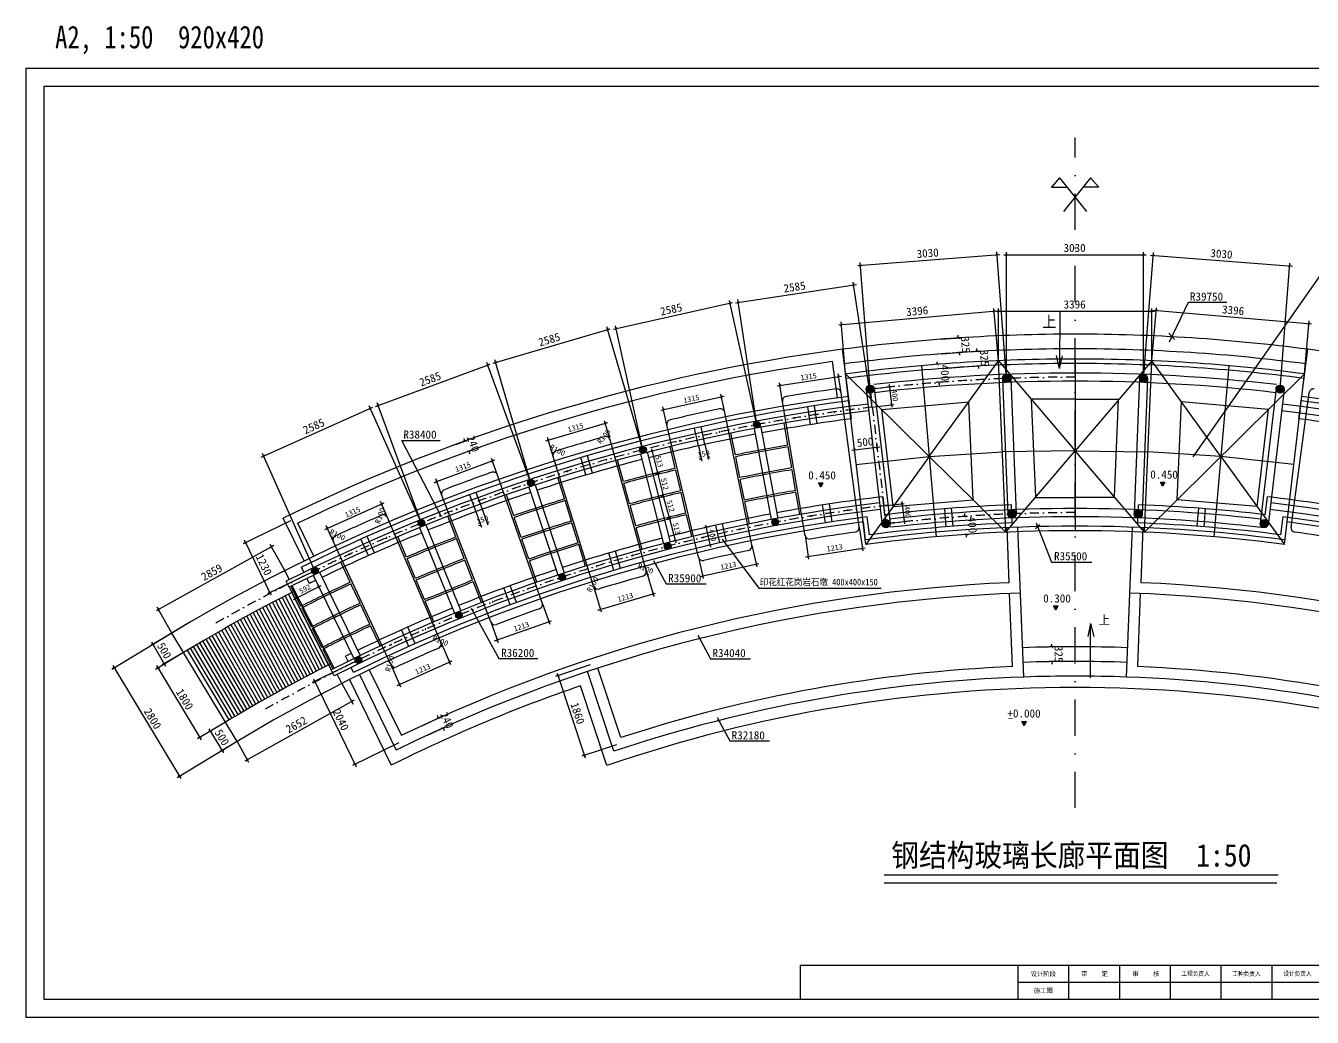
# Model space of a CAD drawing. Extents: x -1427565 to -601028, y -474674 to 219973.
# Drawn here: x -646776 to -618289, y -252447 to -230498 of the extents above; entities that cross this region are included whole.
import ezdxf

# ---------------------------------------------------------------- set-up
doc = ezdxf.new("R2010")
doc.units = 0
doc.header["$LTSCALE"] = 100
doc.header["$MEASUREMENT"] = 0
doc.linetypes.add('DASHDOTX2', pattern=[2, 1, -0.5, 0, -0.5])
doc.layers.get('0').update_dxf_attribs({"linetype": 'CONTINUOUS'})
doc.layers.get('DEFPOINTS').update_dxf_attribs({"linetype": 'CONTINUOUS'})
doc.layers.add('INSERT', color=7, linetype='CONTINUOUS')
doc.styles.get("Standard").update_dxf_attribs({"font": 'simsun.ttf'})

# ---------------------------------------------------------------- blocks, each defined once
blk = doc.blocks.new('_ARCHTICK')
at = {"color": 0, "linetype": 'BYBLOCK', "const_width": 0.15}
blk.add_lwpolyline([(-0.5, -0.5), (0.5, 0.5)], dxfattribs=at)

msp = doc.modelspace()

# ---------------------------------------------------------------- hatches: boundary and pattern name
for color, points in [(30, [(-630661, -239328, 1), (-630511, -239328, 1)]), (30, [(-633184, -239887, 1), (-633034, -239887, 1)]), (30, [(-635664, -240615, 1), (-635514, -240615, 1)]), (2, [(-629168, -240710), (-629125, -240616), (-629219, -240616)]), (2, [(-621595, -240694), (-621552, -240600), (-621646, -240600)]), (30, [(-638089, -241508, 1), (-637939, -241508, 1)]), (30, [(-630257, -241490, 1), (-630107, -241490, 1)]), (30, [(-632636, -242018, 1), (-632486, -242018, 1)]), (30, [(-640448, -242562, 1), (-640298, -242562, 1)]), (30, [(-634973, -242704, 1), (-634823, -242704, 1)]), (30, [(-637260, -243546, 1), (-637110, -243546, 1)]), (2, [(-623965, -243435), (-623921, -243341), (-624016, -243341)]), (30, [(-639484, -244539, 1), (-639334, -244539, 1)]), (2, [(-624669, -245994), (-624626, -245900), (-624720, -245900)])]:
    msp.add_hatch(color=color).paths.add_polyline_path(points)

# ---------------------------------------------------------------- linework, layer by layer
at = {"color": 9, "linetype": 'DASHDOTX2', "ltscale": 8}
msp.add_line((-623540, -247814), (-623540, -232969), dxfattribs=at)
at = {"color": 7}
for p, q in [((-623884, -233864), (-624064, -234072)), ((-623884, -233864), (-623286, -234608)), ((-623196, -233864), (-623794, -234608)), ((-623196, -233864), (-623016, -234072)), ((-624064, -234072), (-623717, -234072)), ((-623016, -234072), (-623363, -234072)), ((-620927, -240039), (-618048, -235939)), ((-623879, -236814), (-623884, -238089)), ((-628557, -238702), (-628693, -237661)), ((-623884, -238089), (-623952, -237801)), ((-623884, -238089), (-623823, -237804)), ((-618523, -238702), (-618387, -237661)), ((-628805, -238735), (-628910, -237932)), ((-631063, -239999), (-631162, -239516)), ((-629899, -239782), (-629981, -239296)), ((-632393, -240294), (-632508, -239815)), ((-629813, -240287), (-629892, -239821)), ((-633540, -240589), (-633671, -240114)), ((-630961, -240501), (-631055, -240038)), ((-632274, -240792), (-632384, -240333)), ((-629729, -240786), (-629807, -240326)), ((-634847, -240972), (-634994, -240502)), ((-633404, -241083), (-633529, -240627)), ((-630859, -240997), (-630953, -240540)), ((-635971, -241344), (-636134, -240879)), ((-632156, -241285), (-632264, -240831)), ((-629639, -241317), (-629722, -240826)), ((-634694, -241462), (-634835, -241011)), ((-633270, -241571), (-633393, -241121)), ((-630752, -241525), (-630851, -241036)), ((-640613, -242345), (-641073, -241401)), ((-640397, -242240), (-640752, -241512)), ((-637250, -241815), (-637428, -241356)), ((-635803, -241828), (-635958, -241382)), ((-634544, -241945), (-634683, -241500)), ((-632030, -241808), (-632146, -241324)), ((-628178, -241880), (-628229, -241483)), ((-638347, -242261), (-638540, -241808)), ((-637065, -242293), (-637235, -241852)), ((-633127, -242090), (-633259, -241610)), ((-624999, -242827), (-625047, -241608)), ((-624677, -244916), (-624807, -241598)), ((-622403, -244916), (-622273, -241598)), ((-622081, -242827), (-622033, -241608)), ((-635636, -242306), (-635789, -241866)), ((-634544, -241945), (-634548, -241929)), ((-634383, -242459), (-634532, -241983)), ((-639590, -242817), (-639799, -242371)), ((-638146, -242732), (-638331, -242298)), ((-636882, -242765), (-637050, -242330)), ((-635636, -242306), (-635641, -242291)), ((-635458, -242814), (-635622, -242344)), ((-640942, -242930), (-640011, -244756)), ((-640907, -242911), (-640683, -243350)), ((-639374, -243281), (-639574, -242853)), ((-637947, -243199), (-638130, -242769)), ((-636687, -243267), (-636867, -242802)), ((-637736, -243694), (-637931, -243236)), ((-624926, -244685), (-624990, -243067)), ((-622154, -244685), (-622090, -243067)), ((-640665, -243386), (-640450, -243807)), ((-639157, -243745), (-639357, -243317)), ((-640432, -243842), (-640218, -244263)), ((-638931, -244228), (-639140, -243782)), ((-623198, -243733), (-623258, -244019)), ((-623202, -244935), (-623198, -243733)), ((-623198, -243733), (-623129, -244021)), ((-642095, -246343), (-643542, -243946)), ((-640199, -244299), (-639976, -244738)), ((-639385, -244862), (-638570, -246534)), ((-639170, -244756), (-638459, -246213)), ((-633751, -246558), (-634334, -244793)), ((-633598, -246255), (-634106, -244717))]:
    msp.add_line(p, q, dxfattribs=at)
at = {"color": 2, "linetype": 'BYBLOCK'}
for p, q in [((-628352, -235805), (-625210, -235559)), ((-625056, -238305), (-625275, -235504)), ((-625116, -235567), (-621964, -235567)), ((-625056, -238305), (-625056, -235507)), ((-622024, -238305), (-622024, -235507)), ((-622024, -238305), (-621806, -235520)), ((-621871, -235575), (-618729, -235821)), ((-628078, -238542), (-628297, -235740)), ((-619002, -238542), (-618784, -235757)), ((-631057, -236630), (-628383, -236223)), ((-628031, -238939), (-628451, -236173)), ((-633763, -237213), (-631123, -236628)), ((-630586, -239328), (-631195, -236582)), ((-630586, -239328), (-631007, -236562)), ((-628775, -237117), (-625273, -236813)), ((-625238, -237912), (-625338, -236758)), ((-625297, -236817), (-621782, -236817)), ((-625238, -237912), (-625237, -236757)), ((-621842, -237912), (-621741, -236740)), ((-621842, -237912), (-621842, -236757)), ((-621806, -236795), (-618303, -237099)), ((-636429, -237967), (-633834, -237205)), ((-633109, -239887), (-633908, -237165)), ((-633109, -239887), (-633718, -237141)), ((-628621, -238206), (-628721, -237052)), ((-618459, -238206), (-618358, -237034)), ((-626521, -237438), (-626069, -237404)), ((-626129, -237408), (-626133, -237348)), ((-626497, -237762), (-626045, -237728)), ((-626482, -237761), (-625649, -237698)), ((-626104, -237732), (-626100, -237792)), ((-625709, -237703), (-625713, -237643)), ((-639029, -238924), (-636492, -237989)), ((-635589, -240615), (-636569, -237954)), ((-635589, -240615), (-636388, -237892)), ((-626556, -237992), (-626649, -237999)), ((-626589, -237995), (-626594, -237935)), ((-626458, -238085), (-625625, -238022)), ((-625684, -238027), (-625680, -238087)), ((-630135, -238472), (-628716, -238256)), ((-630021, -238821), (-630085, -238404)), ((-628721, -238623), (-628785, -238206)), ((-626526, -238391), (-626618, -238398)), ((-626558, -238393), (-626554, -238453)), ((-632715, -239010), (-631314, -238699)), ((-631296, -239059), (-631386, -238653)), ((-628078, -238542), (-627604, -238486)), ((-627659, -238442), (-627601, -238939)), ((-641563, -240047), (-639093, -238944)), ((-638014, -241508), (-639173, -238914)), ((-638014, -241508), (-638994, -238847)), ((-632580, -239344), (-632670, -238938)), ((-628031, -238939), (-627557, -238883)), ((-635262, -239689), (-633885, -239284)), ((-633835, -239667), (-633959, -239244)), ((-633867, -239617), (-633828, -239572)), ((-637252, -239766), (-636993, -239671)), ((-637050, -239691), (-637070, -239635)), ((-635097, -240037), (-635221, -239614)), ((-633932, -239693), (-633932, -239693)), ((-633932, -239693), (-633932, -239693)), ((-631882, -239798), (-631807, -240137)), ((-631736, -239765), (-631661, -240104)), ((-627866, -239828), (-628481, -239900)), ((-628415, -239955), (-628429, -239834)), ((-627918, -239896), (-627932, -239775)), ((-640373, -242562), (-641532, -239968)), ((-637734, -240606), (-636387, -240110)), ((-637169, -239991), (-636910, -239896)), ((-636967, -239917), (-636946, -239973)), ((-636328, -240444), (-636464, -240075)), ((-635090, -239961), (-635144, -239934)), ((-635002, -240007), (-635001, -240007)), ((-635002, -240007), (-635002, -240007)), ((-632920, -239865), (-632771, -240459)), ((-632909, -239914), (-632860, -239901)), ((-631818, -240088), (-631867, -240099)), ((-631671, -240055), (-631623, -240045)), ((-632784, -240411), (-632834, -240423)), ((-632798, -240363), (-632648, -240956)), ((-632784, -240411), (-632734, -240398)), ((-637562, -240898), (-637698, -240529)), ((-632660, -240908), (-632712, -240923)), ((-632658, -240907), (-632709, -240920)), ((-632677, -240861), (-632511, -241444)), ((-640153, -241648), (-638842, -241062)), ((-638763, -241387), (-638922, -241032)), ((-638821, -241332), (-638801, -241276)), ((-636810, -241255), (-636684, -241598)), ((-636669, -241203), (-636543, -241546)), ((-627773, -241124), (-627323, -241071)), ((-627379, -241027), (-627320, -241524)), ((-640913, -241457), (-641962, -241968)), ((-639964, -241923), (-640122, -241568)), ((-638855, -241426), (-638855, -241426)), ((-638855, -241426), (-638855, -241426)), ((-636701, -241551), (-636748, -241568)), ((-636560, -241499), (-636513, -241482)), ((-632521, -241395), (-632572, -241410)), ((-632496, -241389), (-632570, -241407)), ((-632533, -241347), (-632383, -241947)), ((-631722, -241556), (-631611, -242043)), ((-627727, -241521), (-627276, -241468)), ((-625990, -241360), (-625921, -241355)), ((-625981, -241359), (-625985, -241299)), ((-639962, -241836), (-640016, -241809)), ((-631661, -241593), (-631760, -241616)), ((-629520, -241779), (-629440, -242303)), ((-628320, -241597), (-628241, -242121)), ((-625962, -241759), (-625894, -241754)), ((-625953, -241758), (-625949, -241818)), ((-641281, -242005), (-643886, -243449)), ((-641342, -243101), (-641934, -241888)), ((-641042, -242560), (-641363, -241982)), ((-639873, -241881), (-639873, -241881)), ((-639873, -241881), (-639873, -241881)), ((-632369, -241892), (-632444, -241910)), ((-631572, -241983), (-631671, -242006)), ((-630696, -241998), (-630590, -242475)), ((-629509, -242253), (-628190, -242053)), ((-631881, -242261), (-631775, -242738)), ((-631847, -242692), (-630545, -242404)), ((-640373, -242562), (-641423, -243074)), ((-633136, -242586), (-633135, -242586)), ((-633136, -242586), (-633136, -242586)), ((-633044, -242625), (-632988, -242648)), ((-633039, -242559), (-632871, -243131)), ((-640239, -242896), (-640855, -243210)), ((-640267, -242952), (-640306, -242874)), ((-634203, -242901), (-634035, -243473)), ((-634157, -242958), (-634187, -243010)), ((-634108, -242871), (-634108, -242871)), ((-634108, -242871), (-634108, -242871)), ((-640794, -243221), (-640834, -243143)), ((-634110, -243432), (-632831, -243057)), ((-643542, -243946), (-643863, -243368)), ((-635333, -243293), (-635174, -243748)), ((-643199, -243741), (-644015, -244222)), ((-636478, -243696), (-636318, -244150)), ((-636395, -244113), (-635137, -243671)), ((-643542, -243946), (-644869, -244747)), ((-643994, -244140), (-643679, -244674)), ((-643284, -244374), (-643901, -244746)), ((-642945, -244171), (-643761, -244653)), ((-637678, -244186), (-637678, -244186)), ((-637678, -244186), (-637678, -244186)), ((-637586, -244146), (-637367, -244637)), ((-637585, -244223), (-637530, -244246)), ((-623881, -244248), (-624117, -244250)), ((-624057, -244249), (-624058, -244189)), ((-644849, -244664), (-643340, -247164)), ((-643880, -244664), (-642888, -246308)), ((-639409, -244539), (-640434, -245039)), ((-638694, -244641), (-638475, -245132)), ((-638632, -244695), (-638649, -244752)), ((-638603, -244599), (-638603, -244599)), ((-638603, -244599), (-638603, -244599)), ((-638554, -245101), (-637337, -244557)), ((-634278, -244647), (-635049, -244903)), ((-623878, -244573), (-624114, -244575)), ((-624054, -244574), (-624053, -244634)), ((-640406, -244959), (-639459, -246900)), ((-635011, -244827), (-634389, -246707)), ((-639776, -245057), (-639523, -245513)), ((-639500, -245431), (-641924, -246775)), ((-637984, -245988), (-637581, -245800)), ((-637635, -245825), (-637661, -245771)), ((-642353, -245915), (-642970, -246287)), ((-642353, -245915), (-642739, -246147)), ((-642719, -246065), (-642398, -246596)), ((-637883, -246205), (-637480, -246018)), ((-637534, -246043), (-637509, -246097)), ((-642095, -246343), (-643422, -247144)), ((-642095, -246343), (-642481, -246575)), ((-642095, -246343), (-641842, -246799)), ((-638515, -246373), (-639540, -246873)), ((-633693, -246413), (-634465, -246668))]:
    msp.add_line(p, q, dxfattribs=at)
at = {"color": 2}
for p, q in [((-621448, -237496), (-621029, -236620)), ((-621029, -236620), (-620182, -236620)), ((-621462, -237304), (-621343, -237443)), ((-637568, -241366), (-638448, -239677)), ((-638448, -239677), (-637600, -239677)), ((-629168, -240710, -514), (-629219, -240616, -514)), ((-629219, -240616, -514), (-629125, -240616, -514)), ((-629125, -240616, -514), (-629168, -240710, -514)), ((-621646, -240600, -514), (-621552, -240600, -514)), ((-621595, -240694, -514), (-621646, -240600, -514)), ((-621552, -240600, -514), (-621595, -240694, -514)), ((-624323, -241539), (-624420, -241635)), ((-624400, -241500), (-624064, -242375)), ((-631358, -241866), (-630546, -242949)), ((-632874, -242334), (-632594, -242854)), ((-624064, -242375), (-623169, -242375)), ((-632594, -242854), (-631711, -242854)), ((-630546, -242949), (-627831, -242949)), ((-636914, -243393), (-636301, -244508)), ((-624016, -243341, -514), (-623921, -243341, -514)), ((-623965, -243435, -514), (-624016, -243341, -514)), ((-623921, -243341, -514), (-623965, -243435, -514)), ((-631892, -243990), (-631612, -244510)), ((-636301, -244508), (-635435, -244508)), ((-631612, -244510), (-630729, -244510)), ((-631468, -245811), (-631188, -246331)), ((-624720, -245900, -514), (-624626, -245900, -514)), ((-624669, -245994, -514), (-624720, -245900, -514)), ((-624626, -245900, -514), (-624669, -245994, -514)), ((-631188, -246331), (-630304, -246331))]:
    msp.add_line(p, q, dxfattribs=at)
at = {"color": 5}
for p, q in [((-626945, -238024), (-626770, -240034)), ((-626770, -240034), (-625238, -237913)), ((-625073, -241709), (-625238, -237913)), ((-625238, -237913), (-623540, -239907)), ((-623540, -237876), (-623540, -241676)), ((-623540, -237876), (-623540, -241676)), ((-623540, -237876), (-623540, -241676)), ((-623540, -237876), (-623540, -241676)), ((-621842, -237913), (-623540, -239907)), ((-622007, -241709), (-621842, -237913)), ((-620310, -240034), (-621842, -237913)), ((-620135, -238024), (-620310, -240034)), ((-628176, -241981), (-628621, -238206)), ((-628621, -238206), (-625073, -241709)), ((-618459, -238206), (-622007, -241709)), ((-618904, -241981), (-618459, -238206)), ((-628320, -241597), (-628721, -238623)), ((-618759, -241597), (-618359, -238623)), ((-629519, -241788), (-630021, -238821)), ((-627821, -238996), (-625895, -238823)), ((-627568, -241139), (-627821, -238996)), ((-625801, -240990), (-625895, -238823)), ((-624410, -240929), (-624503, -238763)), ((-623540, -238766), (-624503, -238763)), ((-623540, -238766), (-622576, -238763)), ((-622670, -240929), (-622576, -238763)), ((-621279, -240990), (-621185, -238823)), ((-619259, -238996), (-621185, -238823)), ((-619512, -241139), (-619259, -238996)), ((-630696, -241998), (-631296, -239059)), ((-631881, -242261), (-632580, -239344)), ((-633039, -242559), (-633835, -239667)), ((-634203, -242901), (-635097, -240037)), ((-628385, -240210), (-626770, -240034)), ((-626770, -240034), (-628176, -241981)), ((-626770, -240034), (-625150, -239928)), ((-626770, -240034), (-626615, -241810)), ((-623540, -239907), (-625150, -239928)), ((-625073, -241709), (-623540, -239907)), ((-623540, -239907), (-621930, -239928)), ((-622007, -241709), (-623540, -239907)), ((-620310, -240034), (-621930, -239928)), ((-620310, -240034), (-620465, -241810)), ((-618695, -240210), (-620310, -240034)), ((-620310, -240034), (-618904, -241981)), ((-635333, -243293), (-636328, -240444)), ((-636478, -243696), (-637562, -240898)), ((-627568, -241139), (-625801, -240990)), ((-624417, -240938), (-623540, -240938)), ((-622663, -240938), (-623540, -240938)), ((-619512, -241139), (-621279, -240990)), ((-637586, -244146), (-638763, -241387)), ((-638694, -244641), (-639964, -241923))]:
    msp.add_line(p, q, dxfattribs=at)
at = {"color": 30}
for p, q in [((-625146, -238309), (-625028, -241307)), ((-624966, -238302), (-624848, -241300)), ((-622114, -238302), (-622231, -241300)), ((-621934, -238309), (-622052, -241307)), ((-628167, -238551), (-627814, -241552)), ((-628167, -238553), (-628152, -238678)), ((-627989, -238528), (-627636, -241519)), ((-619091, -238528), (-619444, -241519)), ((-618913, -238551), (-619266, -241552)), ((-618913, -238553), (-618928, -238678)), ((-630646, -239415), (-630270, -241431)), ((-630499, -239388), (-630122, -241403)), ((-633163, -239979), (-632652, -241964)), ((-633018, -239941), (-632507, -241927)), ((-635636, -240710), (-634993, -242656)), ((-635494, -240663), (-634851, -242609)), ((-637916, -241549), (-637143, -243448)), ((-638055, -241606), (-637282, -243505)), ((-640408, -242662), (-639509, -244505)), ((-640273, -242597), (-639374, -244439)), ((-640942, -242930), (-641010, -242796)), ((-639943, -244890), (-640011, -244756))]:
    msp.add_line(p, q, dxfattribs=at)
at = {"color": 9}
for p, q in [((-628492, -239198), (-628557, -238702)), ((-618588, -239198), (-618523, -238702)), ((-629400, -239328), (-629461, -238932)), ((-629252, -239305), (-629312, -238910)), ((-631882, -239798), (-631969, -239407)), ((-631736, -239765), (-631822, -239375)), ((-634371, -240443), (-634483, -240059)), ((-634227, -240401), (-634339, -240017)), ((-636948, -240879), (-636810, -241255)), ((-636808, -240827), (-636669, -241203)), ((-627750, -241323), (-627797, -240926)), ((-619330, -241323), (-619283, -240926)), ((-629069, -241503), (-629130, -241107)), ((-628921, -241480), (-628982, -241085)), ((-626394, -241590), (-626425, -241191)), ((-626244, -241579), (-626276, -241180)), ((-624931, -241503), (-624946, -241103)), ((-622149, -241503), (-622134, -241103)), ((-620836, -241579), (-620804, -241180)), ((-620686, -241590), (-620655, -241191)), ((-631406, -241946), (-631493, -241555)), ((-631260, -241913), (-631346, -241523)), ((-628092, -241768), (-628143, -241371)), ((-618988, -241768), (-618937, -241371)), ((-639052, -242167), (-639216, -241802)), ((-639189, -242228), (-639353, -241863)), ((-633607, -242512), (-633720, -242128)), ((-633751, -242554), (-633864, -242170)), ((-640940, -242760), (-641042, -242560)), ((-640615, -242597), (-640670, -242485)), ((-639945, -244722), (-640873, -242894)), ((-640493, -242844), (-640548, -242732)), ((-636050, -243319), (-636188, -242944)), ((-635909, -243267), (-636047, -242892)), ((-638155, -244176), (-638318, -243811)), ((-638292, -244237), (-638455, -243872)), ((-639639, -244569), (-639694, -244457)), ((-639776, -245057), (-639878, -244856)), ((-639517, -244815), (-639572, -244703))]:
    msp.add_line(p, q, dxfattribs=at)
at = {"color": 9, "linetype": 'DASHDOTX2', "ltscale": 2}
msp.add_line((-628078, -238541), (-627724, -241541), dxfattribs=at)
at = {"color": 251}
for p, q in [((-640476, -244856), (-641314, -243262)), ((-640409, -244820), (-641243, -243225)), ((-640341, -244785), (-641172, -243188)), ((-640273, -244750), (-641101, -243151)), ((-640206, -244715), (-641030, -243115)), ((-640138, -244680), (-640959, -243078)), ((-640070, -244646), (-640887, -243042)), ((-640947, -245108), (-641807, -243527)), ((-640880, -245071), (-641737, -243488)), ((-640813, -245035), (-641667, -243450)), ((-640745, -244999), (-641596, -243413)), ((-640678, -244963), (-641526, -243375)), ((-640611, -244927), (-641455, -243337)), ((-640611, -244927), (-641455, -243337)), ((-640544, -244891), (-641384, -243300)), ((-641480, -245404), (-642367, -243837)), ((-641413, -245366), (-642297, -243798)), ((-641347, -245329), (-642227, -243759)), ((-641280, -245292), (-642158, -243720)), ((-641214, -245254), (-642088, -243681)), ((-641147, -245218), (-642018, -243642)), ((-641147, -245218), (-642018, -243642)), ((-641080, -245181), (-641948, -243603)), ((-641014, -245144), (-641878, -243565)), ((-641942, -245670), (-642852, -244117)), ((-641876, -245632), (-642783, -244077)), ((-641810, -245593), (-642714, -244036)), ((-641744, -245555), (-642645, -243996)), ((-641678, -245517), (-642575, -243956)), ((-641678, -245517), (-642575, -243956)), ((-641612, -245479), (-642506, -243917)), ((-641546, -245441), (-642436, -243877)), ((-642270, -245864), (-643196, -244321)), ((-642205, -245825), (-643128, -244280)), ((-642139, -245786), (-643059, -244239)), ((-642073, -245747), (-642990, -244198)), ((-642008, -245709), (-642921, -244157))]:
    msp.add_line(p, q, dxfattribs=at)
at = {"color": 8}
for p, q in [((-639610, -244971), (-638684, -246870)), ((-633909, -246876), (-634493, -245110))]:
    msp.add_line(p, q, dxfattribs=at)
at = {"color": 4}
msp.add_line((-629628, -251297, -457), (-629628, -252047, -457), dxfattribs=at)
at = {"color": 0, "linetype": 'BYBLOCK'}
for points, const_width in [([(-625298, -235596), (-625243, -235531)], 9), ([(-625026, -235537), (-625086, -235597)], 9), ([(-622054, -235597), (-621994, -235537)], 9), ([(-621779, -235552), (-621843, -235607)], 9), ([(-628265, -235768), (-628320, -235832)], 9), ([(-618821, -235844), (-618757, -235789)], 9), ([(-628467, -236267), (-628417, -236198)], 9), ([(-631205, -236676), (-631159, -236605)], 9), ([(-630972, -236587), (-631023, -236655)], 9), ([(-625207, -236787), (-625267, -236847)], 9), ([(-621872, -236847), (-621812, -236787)], 9), ([(-633912, -237259), (-633871, -237185)], 9), ([(-633682, -237164), (-633728, -237236)], 9), ([(-636566, -238049), (-636530, -237972)], 9), ([(-636351, -237913), (-636391, -237987)], 9), ([(-639163, -239008), (-639133, -238929)], 9), ([(-638955, -238865), (-638991, -238942)], 9), ([(-641493, -239983), (-641523, -240062)], 9), ([(-632878, -239931), (-632938, -239895)], 7.5), ([(-632755, -240429), (-632816, -240393)], 7.5), ([(-632813, -240392), (-632752, -240428)], 7.5), ([(-632633, -240926), (-632694, -240892)], 7.5), ([(-632691, -240890), (-632630, -240926)], 7.5), ([(-637543, -241352), (-637620, -241318)], 9), ([(-632555, -241379), (-632493, -241413)], 7.5), ([(-632491, -241413), (-632552, -241377)], 7.5), ([(-632425, -241880), (-632365, -241916)], 7.5), ([(-632794, -242427), (-632872, -242393)], 9), ([(-636855, -243452), (-636933, -243418)], 9), ([(-631812, -244083), (-631890, -244049)], 9), ([(-631388, -245904), (-631466, -245870)], 9)]:
    msp.add_lwpolyline(points, dxfattribs=dict(at, const_width=const_width))
at = {"color": 7, "const_width": 90}
for points in [[(-625101, -238305, 1), (-625011, -238305, 1)], [(-622069, -238305, 1), (-621979, -238305, 1)], [(-628123, -238542, 1), (-628033, -238542, 1)], [(-619047, -238542, 1), (-618957, -238542, 1)], [(-624983, -241303, 1), (-624893, -241303, 1)], [(-622187, -241303, 1), (-622097, -241303, 1)], [(-627772, -241521, 1), (-627682, -241521, 1)], [(-619398, -241521, 1), (-619308, -241521, 1)]]:
    msp.add_lwpolyline(points, format="xyb", close=True, dxfattribs=at)
at = {"color": 1}
for centre in [(-625056, -238305), (-622024, -238305), (-628078, -238542), (-619002, -238542), (-624938, -241303), (-622142, -241303), (-627727, -241521), (-619353, -241521)]:
    msp.add_circle(centre, 90, dxfattribs=at)
at = {"color": 30}
for centre in [(-630586, -239328), (-633109, -239887), (-635589, -240615), (-638014, -241508), (-630182, -241490), (-632561, -242018), (-640373, -242562), (-634898, -242704), (-637185, -243546), (-639409, -244539)]:
    msp.add_circle(centre, 75, dxfattribs=at)
at = {"color": 2}
for centre, radius, start, end in [((-623540, -277076), 39750, 90, 97.4488), ((-623540, -277076), 39750, 82.5512, 90), ((-623540, -277076), 39425, 90, 97.4488), ((-623540, -277076), 39425, 82.5512, 90), ((-623540, -277076), 39100, 90, 97.4488), ((-623540, -277076), 39100, 82.5512, 90), ((-629757, -239182), 7.5, 0, 180), ((-629757, -239182), 7.5, 180, 0), ((-628866, -239047), 7.5, 0, 180), ((-628866, -239047), 7.5, 180, 0), ((-631412, -239491), 7.5, 0, 180), ((-631412, -239491), 7.5, 180, 0), ((-632292, -239686), 7.5, 0, 180), ((-632292, -239686), 7.5, 180, 0), ((-633922, -240106), 7.5, 0, 180), ((-633922, -240106), 7.5, 180, 0), ((-634787, -240360), 7.5, 0, 180), ((-634787, -240360), 7.5, 180, 0), ((-636385, -240888), 7.5, 0, 180), ((-636385, -240888), 7.5, 180, 0), ((-637231, -241199), 7.5, 0, 180), ((-637231, -241199), 7.5, 180, 0), ((-628572, -241227), 7.5, 0, 180), ((-628572, -241227), 7.5, 180, 0), ((-629390, -241352), 7.5, 0, 180), ((-629390, -241352), 7.5, 180, 0), ((-638790, -241834), 7.5, 0, 180), ((-638790, -241834), 7.5, 180, 0), ((-631779, -241826), 7.5, 0, 180), ((-631779, -241826), 7.5, 180, 0), ((-630972, -241647), 7.5, 0, 180), ((-630972, -241647), 7.5, 180, 0), ((-639613, -242201), 7.5, 0, 180), ((-639613, -242201), 7.5, 180, 0), ((-633338, -242227), 7.5, 0, 180), ((-633338, -242227), 7.5, 180, 0), ((-634132, -242460), 7.5, 0, 180), ((-634132, -242460), 7.5, 180, 0), ((-635660, -242965), 7.5, 0, 180), ((-635660, -242965), 7.5, 180, 0), ((-636436, -243251), 7.5, 0, 180), ((-636436, -243251), 7.5, 180, 0), ((-637927, -243857), 7.5, 0, 180), ((-637927, -243857), 7.5, 180, 0), ((-638682, -244195), 7.5, 0, 180), ((-638682, -244195), 7.5, 180, 0), ((-623540, -277076), 32830, 90, 92.0293), ((-623540, -277076), 32830, 87.9707, 90), ((-623540, -277076), 32505, 90, 92.0272), ((-623540, -277076), 32505, 87.9728, 90)]:
    msp.add_arc(centre, radius, start, end, dxfattribs=at)
at = {"color": 7}
for centre, radius, start, end in [((-623540, -277076), 39750, 97.4488, 116.173), ((-623540, -277076), 39750, 63.827, 82.5512), ((-623540, -277076), 39510, 97.8113, 115.826), ((-623540, -277076), 38700, 97.4488, 121.1214), ((-623540, -277076), 38700, 58.8786, 82.5512), ((-623540, -277076), 37832, 99.6766, 100.6869), ((-623540, -277076), 37792, 99.6766, 100.687), ((-623540, -277076), 37832, 100.6869, 101.47), ((-623540, -277076), 37792, 100.687, 101.47), ((-623540, -277076), 37320, 100.604, 101.4692), ((-623540, -277076), 37320, 99.6774, 100.6884), ((-623540, -277076), 37280, 99.6775, 100.6886), ((-623540, -277076), 37280, 100.604, 101.4691), ((-623540, -277076), 37832, 107.3899, 108.4002), ((-623540, -277076), 36813, 99.6783, 101.4683), ((-623540, -277076), 36773, 99.6783, 101.4683), ((-623540, -277076), 37832, 108.3169, 109.1834), ((-623540, -277076), 37792, 108.317, 109.1833), ((-623540, -277076), 37792, 107.39, 108.4004), ((-623540, -277076), 35900, 97.5053, 121.1214), ((-623540, -277076), 37320, 107.3908, 108.4018), ((-623540, -277076), 37280, 107.3908, 108.4019), ((-623540, -277076), 36813, 103.535, 105.3249), ((-623540, -277076), 36773, 103.535, 105.3249), ((-623540, -277076), 35900, 58.8786, 82.4947), ((-623540, -277076), 37832, 111.2466, 112.2569), ((-623540, -277076), 37792, 111.2466, 112.257), ((-623540, -277076), 37320, 108.3174, 109.1825), ((-623540, -277076), 37280, 108.3174, 109.1825), ((-623540, -277076), 35500, 90, 97.5071), ((-623540, -277076), 35500, 82.4929, 90), ((-623540, -277076), 37832, 112.1736, 113.04), ((-623540, -277076), 37792, 112.1736, 113.04), ((-623540, -277076), 36813, 107.3916, 109.1816), ((-623540, -277076), 36773, 107.3917, 109.1816), ((-623540, -277076), 37320, 111.2475, 112.2585), ((-623540, -277076), 37280, 111.2475, 112.2586), ((-623540, -277076), 37320, 112.174, 113.0392), ((-623540, -277076), 37280, 112.1741, 113.0392), ((-623540, -277076), 37832, 115.1033, 116.1136), ((-623540, -277076), 37792, 115.1033, 116.1137), ((-623540, -277076), 34280, 92.4393, 115.7994), ((-651675, -207988), 37792, 292.0579, 293.0434), ((-651675, -207988), 37832, 292.058, 293.0415), ((-623540, -277076), 34280, 64.2006, 87.5607), ((-623540, -277076), 37832, 116.0303, 116.9447), ((-623540, -277076), 37792, 116.0303, 116.9446), ((-623540, -277076), 34040, 92.0381, 116.202), ((-651675, -207988), 37792, 291.2998, 292.1413), ((-651675, -207988), 37832, 291.3017, 292.1413), ((-623540, -277076), 34040, 63.798, 87.9619), ((-623540, -277076), 37320, 116.0307, 116.9438), ((-623540, -277076), 37320, 115.1041, 116.1151), ((-623540, -277076), 37280, 115.1041, 116.1153), ((-623540, -277076), 37280, 116.0307, 116.9438), ((-623540, -277076), 36807, 115.105, 116.1167), ((-623540, -277076), 36767, 115.105, 116.1169), ((-623540, -277076), 36807, 116.0311, 116.943), ((-623540, -277076), 36767, 116.0312, 116.9429), ((-623540, -277076), 32420, 92.4508, 108.0739), ((-623540, -277076), 32420, 71.9261, 87.5492), ((-623540, -277076), 32180, 92.025, 108.4997), ((-623540, -277076), 32180, 71.5003, 87.975)]:
    msp.add_arc(centre, radius, start, end, dxfattribs=at)
at = {"color": 5}
for centre, radius, start, end in [((-623540, -277076), 39200, 90, 97.4469), ((-623540, -277076), 39200, 82.5531, 90), ((-629923, -238804), 100, 99.4683, 189.616), ((-623540, -277076), 38900, 97.8216, 99.4683), ((-628820, -238637), 100, 7.6739, 97.8216), ((-618260, -238637), 100, 82.1784, 172.3261), ((-623540, -277076), 38900, 101.6783, 103.325), ((-631394, -239079), 100, 11.5306, 101.6783), ((-632482, -239320), 100, 103.325, 193.4727), ((-623540, -277076), 38900, 105.5349, 107.1817), ((-633932, -239693), 100, 15.3873, 105.5349), ((-635002, -240007), 100, 107.1817, 197.3294), ((-623540, -277076), 38900, 109.3916, 111.0384), ((-636422, -240477), 100, 19.2439, 109.3916), ((-637469, -240862), 100, 111.0384, 201.186), ((-623540, -277076), 38900, 113.2483, 114.895), ((-638855, -241426), 100, 23.1006, 113.2483), ((-639873, -241881), 100, 114.895, 205.0427), ((-629422, -241762), 100, 189.616, 279.456), ((-623540, -277076), 35700, 97.834, 99.456), ((-628420, -241610), 100, 277.834, 7.6739), ((-623540, -277076), 35400, 90, 97.5253), ((-623540, -277076), 35400, 82.4747, 90), ((-618660, -241610), 100, 172.3261, 262.166), ((-623540, -277076), 35700, 80.544, 82.166), ((-623540, -277076), 35700, 101.6906, 103.3126), ((-630794, -242018), 100, 281.6906, 11.5306), ((-631783, -242238), 100, 193.4727, 283.3126), ((-623540, -277076), 35700, 105.5473, 107.1693), ((-633136, -242586), 100, 285.5473, 15.3873), ((-634108, -242871), 100, 197.3294, 287.1693), ((-635434, -243309), 100, 289.404, 19.2439), ((-623540, -277076), 35700, 109.404, 111.026), ((-636385, -243659), 100, 201.186, 291.026), ((-623540, -277076), 35700, 113.2607, 114.8827), ((-637678, -244186), 100, 293.2607, 23.1006), ((-638603, -244599), 100, 205.0427, 294.8827)]:
    msp.add_arc(centre, radius, start, end, dxfattribs=at)
at = {"color": 30}
for radius, start, end in [(38890, 90, 96.5815), (38710, 90, 96.5815), (38890, 83.4185, 90), (38710, 83.4185, 90), (38475, 96.8501, 117.0052), (38475, 62.9948, 83.1499), (38325, 96.8506, 117.0052), (38325, 62.9948, 83.1494), (36275, 96.8582, 117.0052), (36125, 96.8588, 117.0052), (35890, 90, 96.5815), (35890, 83.4185, 90), (36125, 62.9948, 83.1412), (36275, 62.9948, 83.1418), (35710, 90, 96.5815), (35710, 83.2737, 90)]:
    msp.add_arc((-623540, -277076), radius, start, end, dxfattribs=at)
at = {"color": 9, "linetype": 'DASHDOTX2', "ltscale": 2}
for radius in [38800, 35800]:
    msp.add_arc((-623540, -277076), radius, 90, 96.5815, dxfattribs=at)
at = {"color": 1}
for centre, start, end in [((-625056, -238305), 0, 180), ((-625056, -238305), 180, 0), ((-622024, -238305), 0, 180), ((-622024, -238305), 180, 0), ((-628078, -238542), 4.4774, 184.4774), ((-628078, -238542), 184.4774, 4.4774), ((-619002, -238542), 355.5226, 175.5226), ((-619002, -238542), 175.5226, 355.5226), ((-624938, -241303), 0, 180), ((-622142, -241303), 0, 180), ((-627727, -241521), 4.4774, 184.4774), ((-627727, -241521), 184.4774, 4.4774), ((-624938, -241303), 180, 0), ((-622142, -241303), 180, 0), ((-619353, -241521), 355.5226, 175.5226), ((-619353, -241521), 175.5226, 355.5226)]:
    msp.add_arc(centre, 45, start, end, dxfattribs=at)
at = {"color": 8, "linetype": 'DASHDOTX2', "ltscale": 2}
for radius, start in [(38400, 96.7161), (36200, 96.5736)]:
    msp.add_arc((-623540, -277076), radius, start, 119.9379, dxfattribs=at)
at = {"color": 9}
for radius, start, end in [(38600, 97.4488, 116.3463), (38600, 63.6537, 82.5512), (38200, 97.4488, 100.4608), (38200, 79.5392, 82.5512), (38200, 100.6858, 104.3175), (38200, 104.5425, 108.1742), (38200, 108.3991, 112.0308), (36400, 96.7161, 100.4552), (36400, 79.5448, 83.2839), (36000, 92.2387, 96.7161), (36000, 83.2839, 87.7613), (36000, 97.3457, 116.3463), (36400, 100.6914, 104.3119), (35600, 92.2387, 97.3457), (35600, 82.6543, 87.7613), (36000, 63.6537, 82.6543), (38200, 112.2558, 115.8875), (36400, 104.548, 108.1686), (36400, 108.4047, 112.0253), (38200, 116.1125, 116.3463), (36400, 112.2614, 115.8819), (36400, 116.1181, 116.3463)]:
    msp.add_arc((-623540, -277076), radius, start, end, dxfattribs=at)
for radius, start, end in [(37832, 103.5333, 104.5436), (37792, 103.5333, 104.5437), (37832, 104.4603, 105.3267), (37792, 104.4603, 105.3266), (37320, 104.5451, 105.3259), (37280, 104.5452, 105.3258), (37320, 103.5341, 104.5451), (37280, 103.5342, 104.5452)]:
    msp.add_arc((-623540, -277076), radius, start, end)
at = {"color": 8}
for radius, start, end in [(38200, 116.8883, 121.1214), (36400, 116.8883, 121.1214), (32180, 90, 92.025), (32180, 87.975, 90), (33790, 108.9134, 116.6274), (31930, 90, 108.95), (31930, 71.05, 90)]:
    msp.add_arc((-623540, -277076), radius, start, end, dxfattribs=at)
at = {"color": 7}
for p in [(-625238, -237913), (-630586, -239328), (-630586, -239328), (-630586, -239328), (-630586, -239328), (-633109, -239887), (-633109, -239887), (-633109, -239887), (-635589, -240615), (-635589, -240615), (-638014, -241508), (-630182, -241490), (-630182, -241490), (-630182, -241490), (-630182, -241490), (-632561, -242018), (-632561, -242018), (-632561, -242018), (-632561, -242018), (-634898, -242704), (-637185, -243546)]:
    msp.add_point(p, dxfattribs=at)
at = {"color": 30}
for p in [(-630586, -239328), (-633109, -239887), (-635589, -240615), (-638014, -241508), (-630183, -241491), (-632561, -242018), (-640374, -242562), (-634899, -242704), (-637185, -243546), (-639409, -244540)]:
    msp.add_point(p, dxfattribs=at)
at = {"color": 9}
msp.add_point((-639409, -244540), dxfattribs=at)
at = {"layer": 'DEFPOINTS', "color": 0, "linetype": 'BYBLOCK'}
for p in [(-625270, -235563), (-622024, -235567), (-618789, -235816), (-628442, -236232), (-631182, -236641), (-625333, -236818), (-621842, -236817), (-633891, -237222), (-618363, -237094), (-626521, -237438), (-626497, -237762), (-626482, -237761), (-626104, -237732), (-636548, -238010), (-626589, -237995), (-626556, -237992), (-626458, -238085), (-625684, -238027), (-625238, -237912), (-625238, -237913), (-621842, -237913), (-621842, -237913), (-628776, -238265), (-628621, -238206), (-626526, -238391), (-625056, -238305), (-625056, -238305), (-622024, -238305), (-622024, -238305), (-618459, -238206), (-631373, -238712), (-628721, -238623), (-628078, -238542), (-628078, -238542), (-619002, -238542), (-639148, -238969), (-630021, -238821), (-628031, -238939), (-628031, -238939), (-627607, -238889), (-631296, -239059), (-633942, -239301), (-632580, -239344), (-630586, -239328), (-630586, -239328), (-637252, -239766), (-633932, -239693), (-633867, -239617), (-633835, -239667), (-631882, -239798), (-631736, -239765), (-637169, -239991), (-636967, -239917), (-636443, -240131), (-635097, -240037), (-635090, -239961), (-635002, -240007), (-633109, -239887), (-633109, -239887), (-632909, -239914), (-631671, -240055), (-628422, -239893), (-628415, -239955), (-627918, -239896), (-632784, -240411), (-632784, -240411), (-632783, -240410), (-636328, -240444), (-635589, -240615), (-635589, -240615), (-637562, -240898), (-632660, -240908), (-632660, -240908), (-632658, -240907), (-638897, -241087), (-636810, -241255), (-636669, -241203), (-627774, -241124), (-640913, -241457), (-638855, -241426), (-638821, -241332), (-638763, -241387), (-638014, -241508), (-638014, -241508), (-637582, -241335), (-636560, -241499), (-632524, -241396), (-632521, -241395), (-632495, -241389), (-627727, -241521), (-627326, -241474), (-625990, -241360), (-639962, -241836), (-631661, -241593), (-629520, -241779), (-628320, -241597), (-625962, -241759), (-625953, -241758), (-641908, -241942), (-639964, -241923), (-639873, -241881), (-632395, -241898), (-632369, -241892), (-631622, -241995), (-631572, -241983), (-630696, -241998), (-628250, -242062), (-631881, -242261), (-630603, -242417), (-641042, -242560), (-640373, -242562), (-640373, -242562), (-633136, -242586), (-633044, -242625), (-633039, -242559), (-640266, -242952), (-634203, -242901), (-634157, -242958), (-634108, -242871), (-640811, -243187), (-640794, -243221), (-632888, -243074), (-643833, -243420), (-635333, -243293), (-643199, -243741), (-636478, -243696), (-635194, -243691), (-643542, -243946), (-643542, -243946), (-643284, -244374), (-642945, -244171), (-637678, -244186), (-637586, -244146), (-637585, -244223), (-623881, -244248), (-643709, -244622), (-639409, -244539), (-638694, -244641), (-638632, -244695), (-638603, -244599), (-637391, -244582), (-634277, -244647), (-624054, -244574), (-623878, -244573), (-639776, -245057), (-642353, -245915), (-642353, -245915), (-637984, -245988), (-637534, -246043), (-642919, -246256), (-642095, -246343), (-642095, -246343), (-642095, -246343), (-638515, -246373), (-637883, -246205), (-642429, -246544), (-634408, -246650), (-633693, -246413), (-641871, -246746), (-639486, -246847), (-643371, -247113)]:
    msp.add_point(p, dxfattribs=at)
at = {"layer": 'INSERT', "color": 2}
for p, q in [((-646776, -231447, -457), (-646776, -252447, -457)), ((-601028, -231447, -457), (-646776, -231447, -457)), ((-646776, -252447, -457), (-601028, -252447, -457))]:
    msp.add_line(p, q, dxfattribs=at)
at = {"layer": 'INSERT', "color": 4}
for p, q in [((-646376, -231847, -457), (-646376, -252047, -457)), ((-601428, -231847, -457), (-646376, -231847, -457)), ((-627771, -249297), (-619041, -249297)), ((-629628, -251297, -457), (-601428, -251297, -457)), ((-646376, -252047, -457), (-601428, -252047, -457))]:
    msp.add_line(p, q, dxfattribs=at)
at = {"layer": 'INSERT', "color": 7}
for p, q in [((-627771, -249468), (-619072, -249468)), ((-624803, -252047, -457), (-624803, -251297, -457)), ((-623678, -252047, -457), (-623678, -251297, -457)), ((-622553, -252047, -457), (-622553, -251297, -457)), ((-621428, -252047, -457), (-621428, -251297, -457)), ((-620303, -252047, -457), (-620303, -251297, -457)), ((-619178, -252047, -457), (-619178, -251297, -457))]:
    msp.add_line(p, q, dxfattribs=at)
at = {"layer": 'INSERT'}
msp.add_line((-624803, -251672, -457), (-613553, -251672, -457), dxfattribs=at)

# ---------------------------------------------------------------- block references
at = {"color": 2, "linetype": 'BYBLOCK'}
for p, xscale, yscale, zscale, rotation in [((-625333, -236818), 60, 60, 60, 4.964429030281687), ((-621746, -236800), 60, 60, 60, 175.0355709697222), ((-628716, -237112), 60, 60, 60, 184.9644290302817), ((-618363, -237094), 60, 60, 60, 355.0355709697223), ((-626129, -237408), 60, 60, 60, 274.3009219993623), ((-626104, -237732), 60, 60, 60, 94.30092199936234), ((-625709, -237703), 60, 60, 60, 274.2796917976728), ((-626589, -237995), 60, 60, 60, 274.4131335615907), ((-625684, -238027), 60, 60, 60, 94.2796917976728), ((-630076, -238463), 60, 60, 60, 188.6449623380749), ((-628776, -238265), 60, 60, 60, 8.644962338074942), ((-626558, -238393), 60, 60, 60, 94.41313356159071), ((-631373, -238712), 60, 60, 60, 12.50163737405686), ((-627653, -238492), 50, 50, 50, 96.71575654532714), ((-632657, -238997), 60, 60, 60, 192.5016373740569), ((-627607, -238889), 50, 50, 50, 276.7157565453271), ((-633942, -239301), 60, 60, 60, 16.35832162461363), ((-633867, -239617), 60, 60, 60, 229.4652887076769), ((-637050, -239691), 60, 60, 60, 290.1793989100975), ((-635204, -239672), 60, 60, 60, 196.3583216246137), ((-628422, -239893), 60, 60, 60, 186.7160578825352), ((-627925, -239835), 60, 60, 60, 6.716057882535197), ((-636967, -239917), 60, 60, 60, 110.1793989100975), ((-636443, -240131), 60, 60, 60, 20.21498744602892), ((-635090, -239961), 60, 60, 60, 332.7506140173608), ((-631818, -240088), 50, 50, 50, 12.50163737407364), ((-631671, -240055), 50, 50, 50, 192.5016373740737), ((-637677, -240586), 60, 60, 60, 200.2149874460289), ((-638897, -241087), 60, 60, 60, 24.07166248200739), ((-627373, -241077), 50, 50, 50, 96.71605788252752), ((-638821, -241332), 60, 60, 60, 250.2565011639393), ((-636701, -241551), 50, 50, 50, 20.21498744603635), ((-636560, -241499), 50, 50, 50, 200.2149874460364), ((-627326, -241474), 50, 50, 50, 276.7160578825275), ((-625981, -241359), 60, 60, 60, 273.9237375597855), ((-640098, -241623), 60, 60, 60, 204.0716624820074), ((-639962, -241836), 60, 60, 60, 333.3171429085476), ((-631711, -241605), 50, 50, 50, 102.8915580846956), ((-625953, -241758), 60, 60, 60, 93.92373755978545), ((-641908, -241942), 60, 60, 60, 115.9999999999935), ((-641333, -242034), 60, 60, 60, 29.00485852868487), ((-631622, -241995), 50, 50, 50, 282.8915580846956), ((-628250, -242062), 60, 60, 60, 8.644962338075421), ((-630603, -242417), 60, 60, 60, 12.50163737405781), ((-629449, -242244), 60, 60, 60, 188.6449623380754), ((-633044, -242625), 60, 60, 60, 156.9762997979542), ((-631788, -242679), 60, 60, 60, 192.5016373740578), ((-640284, -242919), 50, 50, 50, 27.00524068542569), ((-634157, -242958), 60, 60, 60, 60.55561091342528), ((-641369, -243047), 60, 60, 60, 295.9999999999935), ((-640811, -243187), 50, 50, 50, 207.0052406854257), ((-632888, -243074), 60, 60, 60, 16.35831241004476), ((-643833, -243420), 60, 60, 60, 209.0048585286849), ((-634052, -243416), 60, 60, 60, 196.3583124100448), ((-635194, -243691), 60, 60, 60, 19.3560628487097), ((-636338, -244093), 60, 60, 60, 199.3560628487097), ((-643963, -244192), 60, 60, 60, 120.5288938407005), ((-637585, -244223), 60, 60, 60, 157.957293041764), ((-624057, -244249), 60, 60, 60, 270.5957578284078), ((-644818, -244716), 60, 60, 60, 121.1213748073335), ((-643849, -244715), 60, 60, 60, 121.1213748073372), ((-643709, -244622), 60, 60, 60, 300.5288938407004), ((-638632, -244695), 60, 60, 60, 73.38614841929545), ((-637391, -244582), 60, 60, 60, 24.07166248201083), ((-624054, -244574), 60, 60, 60, 90.59575782840784), ((-640380, -245013), 60, 60, 60, 116.0000000000035), ((-634992, -244884), 60, 60, 60, 108.3203299468544), ((-638499, -245077), 60, 60, 60, 204.0716624820109), ((-639552, -245460), 60, 60, 60, 29.00485852868742), ((-637635, -245825), 60, 60, 60, 294.9210516140898), ((-642688, -246116), 60, 60, 60, 121.1142128349262), ((-637534, -246043), 60, 60, 60, 114.9210516140897), ((-642919, -246256), 60, 60, 60, 301.1213748073372), ((-642429, -246544), 60, 60, 60, 301.1142128349263), ((-634408, -246650), 60, 60, 60, 288.3203299468544), ((-641871, -246746), 60, 60, 60, 209.0048585286874), ((-639486, -246847), 60, 60, 60, 296.0000000000035), ((-643371, -247113), 60, 60, 60, 301.1213748073336)]:
    msp.add_blockref('_ARCHTICK', p, dxfattribs=dict(at, xscale=xscale, yscale=yscale, zscale=zscale, rotation=rotation))

# ---------------------------------------------------------------- texts
for s, height, width, p in [('A2, 1:50  920x420', 500, 0.8, (-646125, -230998, -457)), ('上', 250, 0.9, (-624265, -237177, -4783)), ('印花红花岗岩石墩 400x400x150', 150, 0.9, (-630524, -242889, -6971)), ('上', 200, 0.9, (-623013, -243750, -6971)), ('钢结构玻璃长廊平面图  1:50', 500, 0.9, (-627610, -249111, -4783)), ('工程负责人', 100, 0.9, (-621188, -251530, -457)), ('工种负责人', 100, 0.9, (-620061, -251533, -457)), ('设计负责人', 100, 0.9, (-618931, -251530, -457))]:
    msp.add_text(s, height=height, dxfattribs=dict(width=width)).set_placement(p)
at = {"color": 9}
for s, height, rotation, p in [('3030', 180, 4.4774, (-627042, -235642)), ('3030', 180, 355.5226, (-620551, -235618)), ('2585', 180, 8.6447, (-629981, -236406)), ('R39750', 180, 359.7361, (-620998, -236582)), ('2585', 180, 12.5016, (-632705, -236917)), ('3396', 180, 359.9989, (-623796, -236757)), ('2585', 180, 16.3583, (-635392, -237600)), ('2585', 180, 20.215, (-638020, -238488)), ('2585', 180, 24.0717, (-640585, -239545)), ('R38400', 180, 359.7361, (-638414, -239636)), ('513', 120, 284.1501, (-632838, -240028)), ('0.450', 180, 359.7361, (-629450, -240539)), ('0.450', 180, 359.7361, (-621877, -240523)), ('512', 120, 284.15, (-632715, -240526)), ('512', 120, 285.9255, (-632590, -241019)), ('513', 120, 284.0872, (-632450, -241513)), ('R35500', 180, 359.7361, (-624007, -242329)), ('R35900', 180, 359.7361, (-632551, -242817)), ('0.300', 180, 359.7361, (-624247, -243264)), ('R36200', 180, 359.7361, (-636249, -244469)), ('R34040', 180, 359.7361, (-631569, -244473)), ('+0.000', 180, 359.7361, (-625039, -245810)), ('_', 180, 359.7361, (-625032, -245802)), ('R32180', 180, 359.7361, (-631145, -246294))]:
    msp.add_text(s, height=height, rotation=rotation, dxfattribs=at).set_placement(p)
msp.add_text('3030', height=180, dxfattribs=at).set_placement((-623797, -235507))
for s, p in [('设计阶段', (-624524, -251536, -457)), ('审    定', (-623408, -251536, -457)), ('审    核', (-622268, -251534, -457)), ('施工图', (-624456, -251906, -457))]:
    msp.add_text(s, height=100).set_placement(p)
at = {"color": 9, "linetype": 'BYBLOCK', "attachment_point": 5}
for s, insert, char_height, rotation in [('\\A1;3396', (-627037, -236815), 180, 4.9644), ('\\A1;3396', (-620041, -236797), 180, 355.0356), ('\\A1;325', (-625967, -237559), 180, 274.3009), ('\\A1;325', (-625547, -237854), 180, 274.2797), ('\\A1;400', (-626424, -238182), 180, 274.4131), ('\\A1;1315', (-629441, -238265), 120, 8.645), ('\\A1;1315', (-632036, -238757), 120, 12.5016), ('\\A1;400', (-627531, -238679), 120, 276.7158), ('\\A1;240', (-636867, -239752), 180, 290.1794), ('\\A1;1315', (-634602, -239391), 120, 16.3583), ('\\A1;R100', (-633975, -239590), 120, 49.4653), ('\\A1;R100', (-635000, -239895), 120, 332.7506), ('\\A1;500', (-628191, -239715), 180, 6.7161), ('\\A1;150', (-631766, -239974), 120, 12.5016), ('\\A1;1315', (-637095, -240264), 120, 20.215), ('\\A1;1315', (-639538, -241264), 120, 24.0717), ('\\A1;R100', (-638932, -241345), 120, 70.2565), ('\\A1;400', (-627250, -241264), 120, 276.7161), ('\\A1;150', (-636665, -241431), 120, 20.215), ('\\A1;400', (-625817, -241548), 180, 273.9237), ('\\A1;R100', (-639873, -241769), 120, 333.3171), ('\\A1;400', (-631569, -241777), 120, 282.8916), ('\\A1;1213', (-628865, -242054), 120, 8.645), ('\\A1;2859', (-642656, -242596), 180, 29.0049), ('\\A1;1230', (-641503, -242429), 180, 296), ('\\A1;R100', (-633050, -242513), 120, 336.9763), ('\\A1;1213', (-631217, -242450), 120, 12.5016), ('\\A1;592', (-640593, -242964), 120, 27.0052), ('\\A1;R100', (-634220, -242866), 120, 60.5556), ('\\A1;1213', (-633498, -243149), 120, 16.3583), ('\\A1;1213', (-635799, -243798), 120, 19.3561), ('\\A1;R100', (-637594, -244112), 120, 337.9573), ('\\A1;500', (-643707, -244331), 180, 300.5289), ('\\A1;325', (-623905, -244410), 180, 270.5958), ('\\A1;R100', (-638713, -244618), 120, 73.3861), ('\\A1;1213', (-637986, -244738), 120, 24.0717), ('\\A1;1800', (-643256, -245408), 180, 301.1214), ('\\A1;1860', (-634557, -245720), 180, 288.3203), ('\\A1;2800', (-643966, -245837), 180, 301.1214), ('\\A1;2652', (-640784, -245972), 180, 29.0049), ('\\A1;2040', (-639798, -245864), 180, 296), ('\\A1;240', (-637449, -245871), 180, 294.9211), ('\\A1;500', (-642430, -246253), 180, 301.1142)]:
    msp.add_mtext(s, dxfattribs=dict(at, insert=insert, char_height=char_height, rotation=rotation))

doc.saveas('drawing.dxf')
